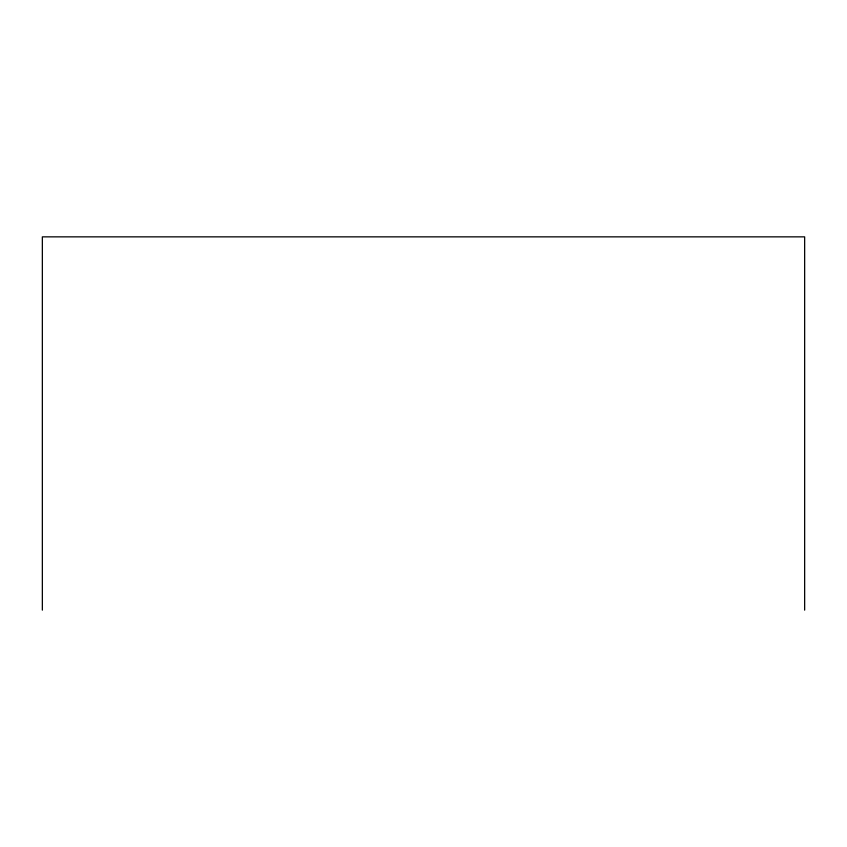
<?xml version="1.0" encoding="UTF-8"?>
<svg xmlns="http://www.w3.org/2000/svg" width="847" height="847" viewBox="0 0 847 847"><rect width="100%" height="100%" fill="white"/><g stroke="black" fill="none" stroke-linecap="round" stroke-linejoin="round"><path stroke-width="1.27" d="M804.65 610.147L804.65 236.853L42.35 236.853L42.35 610.147"/></g></svg>
